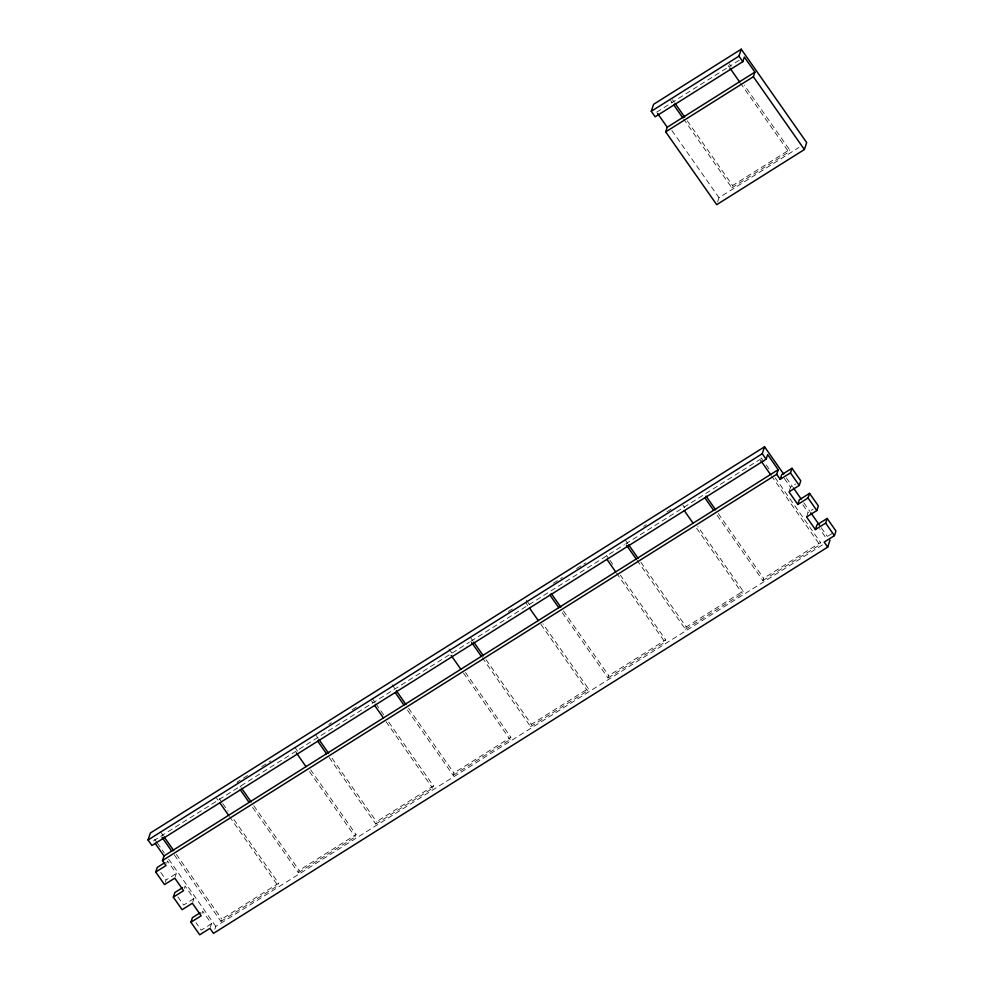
<?xml version="1.0" encoding="UTF-8"?>
<svg xmlns="http://www.w3.org/2000/svg" width="984" height="984" viewBox="0 0 984 984"><rect width="100%" height="100%" fill="white"/><g stroke="black" fill="none" stroke-linecap="round" stroke-linejoin="round"><path stroke-width="0.74" stroke-dasharray="4.92 3.69" d="M166.751 863.275L167.514 860.951L176.308 873.509L175.164 876.978M165.287 882.267L166.05 879.954L176.308 873.509M184.34 888.38L185.103 886.067L193.897 898.613L192.753 902.082M201.929 913.484L202.692 911.172L211.486 923.718L210.342 927.199M214.856 929.204L215.779 926.424L823.485 544.263M174.328 854.862L220.945 921.393L221.708 919.081L278.62 883.288L233.269 818.565M220.945 921.393L277.857 885.6L278.62 883.288M252.617 807.434L298.361 872.71L299.124 870.397L356.036 834.604L310.686 769.882M298.361 872.71L355.273 836.917L356.036 834.604M329.16 757.495L375.777 824.026L376.54 821.714L433.452 785.921L388.102 721.198M375.777 824.026L432.689 788.233L433.452 785.921M407.462 710.067L453.193 775.343L453.956 773.018L510.868 737.237L465.518 672.515M453.193 775.343L510.106 739.55L510.868 737.237M482.234 657.62L530.61 726.659L531.385 724.335L588.284 688.554L542.934 623.831M717.631 201.892L719.009 197.722L798.946 147.452M683.486 118.818L731.862 187.858L732.625 185.546L789.537 149.752L744.187 85.03M530.61 726.659L587.522 690.866L588.284 688.554M562.294 612.7L608.026 677.976L608.801 675.651L665.701 639.871L620.351 575.148M731.862 187.858L788.774 152.065L789.537 149.752M608.026 677.976L664.938 642.183L665.701 639.871M637.066 560.24L685.442 629.293L686.217 626.968L743.129 591.187L697.779 526.465M685.442 629.293L742.354 593.5L743.129 591.187M789.377 490.733L790.521 487.252L795.65 484.03M717.127 515.333L762.871 580.597L763.633 578.284L820.545 542.504L775.195 477.781M806.585 516.994L808.11 512.356L813.239 509.134M762.871 580.597L819.77 544.816L820.545 542.504M656.672 112.176L727.668 67.527M739.218 60.258L728.959 66.715L727.557 64.698M247.55 775.515L237.206 782.022L240.699 787.003M261.781 766.573L270.834 760.878M328.853 724.396L331.436 722.76M352.137 709.747L357.303 706.5M508.261 611.568L513.439 608.309M553.34 583.217L562.393 577.522M576.624 568.58L585.677 562.885M643.696 526.403L646.279 524.767M666.98 511.754L672.146 508.507M153.442 840.877L469.516 642.097M470.807 641.297L624.36 544.73M625.639 543.931L762.526 457.843M193.897 898.613L183.651 905.059L177.489 896.276M211.486 923.718L201.24 930.163L195.964 922.635M832.12 533.439L825.711 537.473L819.549 528.679M729.365 63.874L731.112 66.359M740.399 83.025L788.774 152.065M672.453 99.655L674.2 102.151M687.275 120.823L732.625 185.546M670.645 100.491L672.06 102.496M671.888 130.478L719.009 197.722M786.364 477.916L792.477 486.625M803.817 502.812L809.918 511.532M821.271 527.719L827.372 536.44M784.371 478.47L790.521 487.252M802.833 504.829L808.11 512.356M761.235 457.855L770.829 471.557M771.394 475.776L819.77 544.816M718.283 513.562L763.633 578.284M682.945 505.296L684.692 507.793M696.623 528.223L742.354 593.5M625.16 539.847L627.78 543.574M640.867 562.245L686.217 626.968M606.402 555.234L609.022 558.961M609.895 560.203L613.376 565.185M616.562 573.143L664.938 642.183M563.451 610.929L608.801 675.651M526.366 600.178L529.859 605.16M525.604 602.491L527.707 605.504M540.905 624.336L587.522 690.866M470.327 637.214L472.947 640.941M486.022 659.612L531.385 724.335M448.95 648.862L452.443 653.843M463.489 673.019L510.106 739.55M392.038 684.655L394.658 688.382M408.606 708.296L453.956 773.018M372.407 698.8L375.015 702.527M375.888 703.769L383.748 714.974M371.472 700.866L372.874 702.884M386.072 721.702L432.689 788.233M315.495 734.581L318.115 738.32M332.063 758.234L376.54 821.714M294.991 747.483L297.599 751.21M309.529 771.653L355.273 836.917M253.774 805.675L299.124 870.397M219.309 798.651L221.929 802.39M222.802 803.633L228.03 811.099M216.64 798.233L218.042 800.25M229.481 816.56L277.857 885.6M160.663 831.947L163.27 835.687M176.357 854.358L221.708 919.081M154.697 839.254L156.444 841.75M157.317 842.993L164.303 852.956M168.658 859.18L215.779 926.424M160.773 872.427L166.05 879.954"/><path stroke-width="1.48" d="M829.992 540.167L827.692 547.116L213.479 933.373L209.961 928.355L199.703 934.8L190.908 922.242L201.167 915.796L192.372 903.25L182.114 909.696L173.319 897.137L183.577 890.692L174.783 878.146L164.525 884.591L155.73 872.033L165.976 865.588L162.458 860.569L776.684 474.313L778.209 469.688L767.655 454.62L766.118 459.245L151.905 845.502L148.043 839.979L150.343 833.03L764.556 446.785L783.744 474.177M155.73 872.033L157.255 867.408L164.955 862.562M162.458 860.569L163.996 855.932L778.209 469.688M173.319 897.137L174.857 892.513L182.544 887.679M190.908 922.242L192.446 917.617L200.133 912.783M651.273 111.278L653.573 104.329L741.235 49.2L806.683 142.594L804.383 149.543L716.709 204.672L665.701 131.868L667.226 127.231L754.9 72.103L744.347 57.035L742.809 61.672L655.147 116.801L651.273 111.278L738.947 56.149L741.235 49.2M665.701 131.868L753.363 76.74L754.9 72.103M148.043 839.979L762.256 453.722L764.556 446.785M776.684 474.313L780.201 479.331L781.726 474.706L791.985 468.261L800.779 480.807L799.242 485.444L788.996 491.889L797.79 504.435L808.036 497.99L809.574 493.365L818.368 505.911L816.843 510.548L806.585 516.994L815.379 529.552L825.637 523.094L827.163 518.47L835.957 531.016L834.432 535.653L824.174 542.098L827.692 547.116M780.201 479.331L790.447 472.886L791.985 468.261M797.79 504.435L799.316 499.811L809.574 493.365M815.379 529.552L816.917 524.915L827.163 518.47M738.947 56.149L742.809 61.672M753.363 76.74L804.383 149.543M729.845 67.97L739.513 81.77M675.073 103.394L684.667 117.084M673.819 105.005L682.613 117.563M657.558 113.431L667.226 127.231M790.447 472.886L799.242 485.444M808.036 497.99L816.843 510.548M825.637 523.094L834.432 535.653M793.35 487.867L801.197 499.085M810.791 512.775L819.524 525.235M762.256 453.722L766.118 459.245M760.841 460.709L770.521 474.522M706.069 496.133L715.663 509.835M704.815 497.756L713.609 510.302M684.311 510.647L693.105 523.205M628.653 544.816L638.247 558.518M626.513 545.185L636.193 558.986M606.894 559.33L615.689 571.889M551.237 593.512L560.831 607.202M549.982 595.123L558.777 607.682M529.466 608.014L538.273 620.572M473.821 642.195L483.415 655.885M471.68 642.552L481.361 656.365M451.176 655.455L460.844 669.255M396.404 690.879L405.998 704.569M395.15 692.49L403.944 705.048M374.633 705.393L383.428 717.939M318.988 739.562L328.582 753.252M317.721 741.173L326.516 753.732M296.344 752.821L306.012 766.622M241.56 788.245L251.154 801.935M240.305 789.857L249.1 802.415M219.801 802.76L228.595 815.306M164.143 836.929L173.738 850.619M162.016 837.286L171.683 851.099M155.201 843.386L163.996 855.932"/></g></svg>
